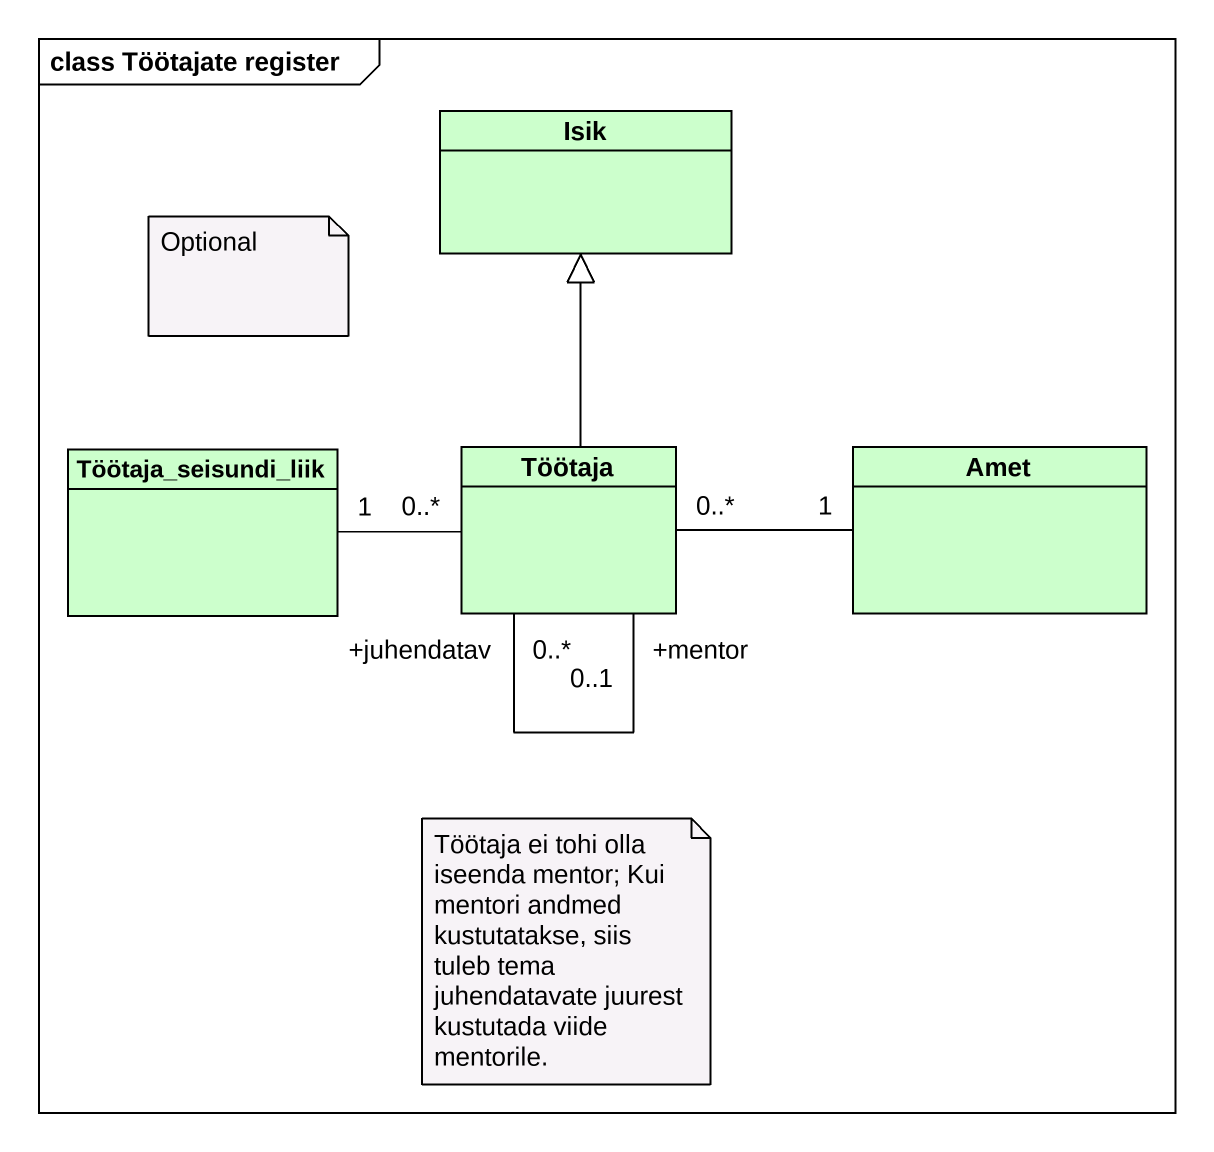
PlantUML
@startuml
mainframe class Töötajate register
hide circle
hide empty members
class Isik #CCFFCC
class Töötaja_seisundi_liik #CCFFCC
class Töötaja #CCFFCC
class Amet #CCFFCC
Töötaja_seisundi_liik "1" -right- "0..*" Töötaja
Töötaja -up-|> Isik
Töötaja "+juhendatav\n0..*" -- "+mentor\n0..1" Töötaja
Amet "1" -left- "0..*" Töötaja
note as N1
  Optional
end note
note as N2
  Töötaja ei tohi olla iseenda mentor; Kui mentori andmed kustutatakse, siis tuleb tema juhendatavate juurest kustutada viide mentorile.
end note
@enduml
